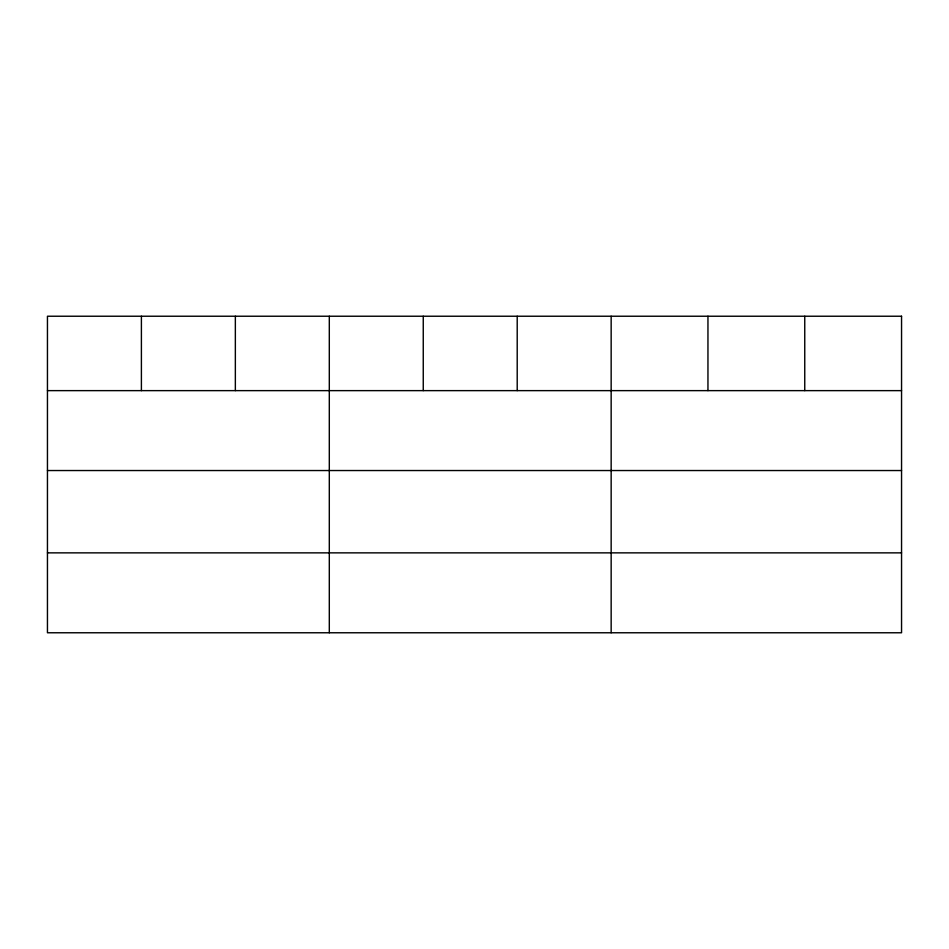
<?xml version="1.0" encoding="UTF-8"?>
<svg xmlns="http://www.w3.org/2000/svg" width="949" height="949" viewBox="0 0 949 949"><rect width="100%" height="100%" fill="white"/><g stroke="black" fill="none" stroke-linecap="round" stroke-linejoin="round"><path stroke-width="1.42" d="M47.45 390.632L901.55 390.632M47.45 470.538L901.55 470.538M47.45 552.864L901.55 552.864M804.752 316.231L804.752 390.632M707.954 316.231L707.954 390.632M611.156 316.231L611.156 632.769M517.205 316.231L517.205 390.632M423.254 316.231L423.254 390.632M329.303 316.231L329.303 632.769M235.352 316.231L235.352 390.632M141.401 316.231L141.401 390.632M901.55 316.231L47.45 316.231L47.45 632.769L901.55 632.769L901.55 316.231"/></g></svg>
